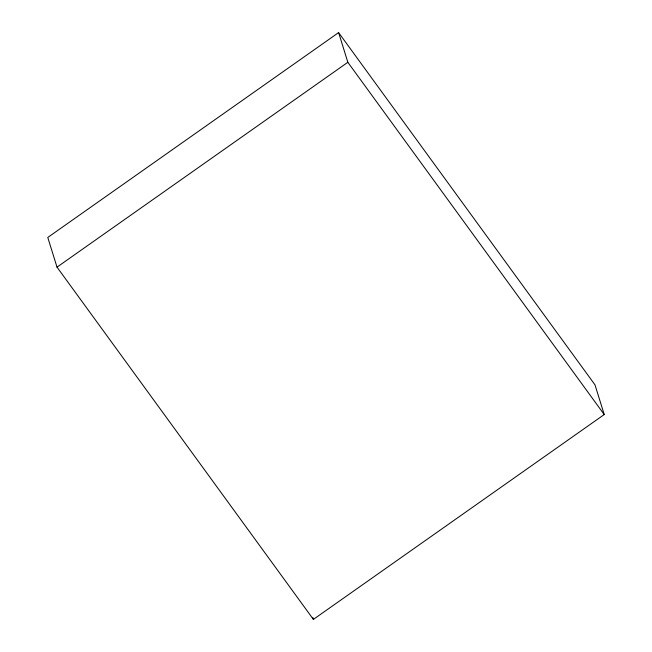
<?xml version="1.0" encoding="UTF-8"?>
<svg xmlns="http://www.w3.org/2000/svg" width="652" height="652" viewBox="0 0 652 652"><rect width="100%" height="100%" fill="white"/><g stroke="black" fill="none" stroke-linecap="round" stroke-linejoin="round"><path stroke-width="0.98" d="M338.616 32.6L47.775 237.45L57.009 267.141L313.384 619.4L604.225 414.55L594.991 384.859L338.616 32.6L347.842 62.29L604.225 414.55M57.009 267.141L347.842 62.29M312.789 617.485L313.384 619.4"/></g></svg>
